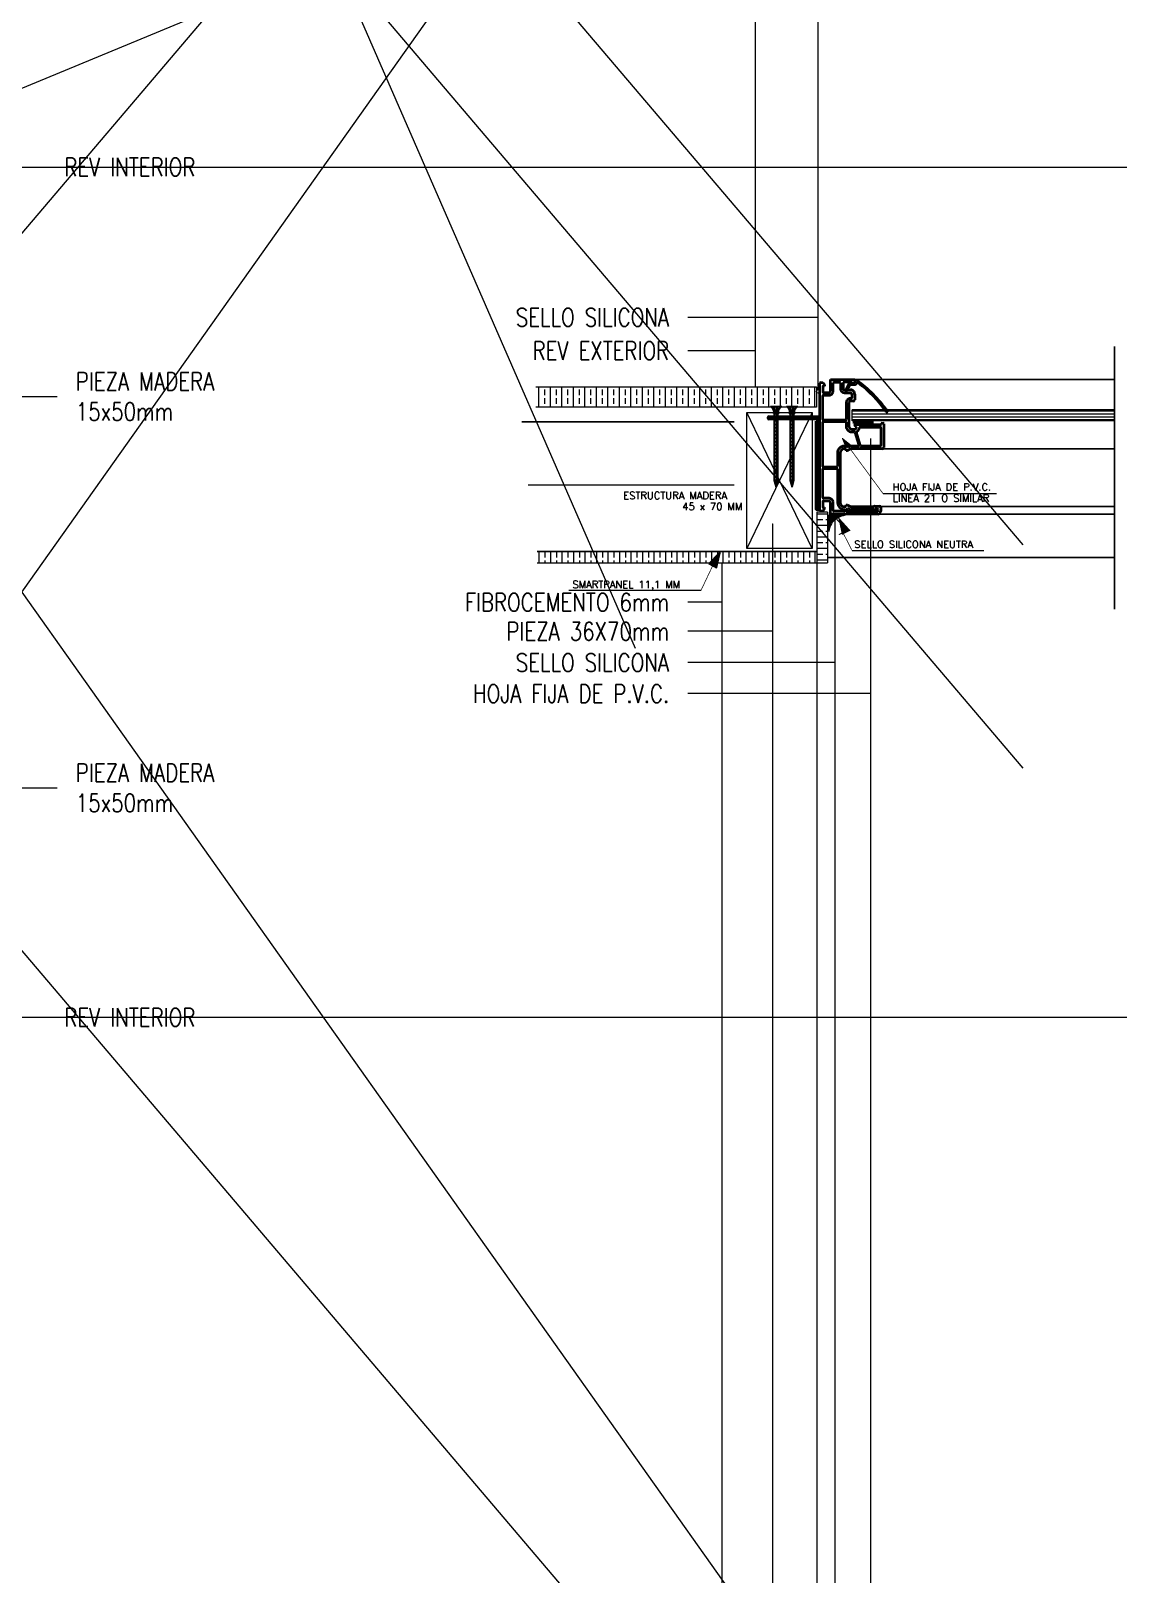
# Model space of a CAD drawing. Header units: metres. Extents: x -2 to 690, y -116 to 73.
# Drawn here: x 183.297 to 183.897, y 31.978 to 32.831 of the extents above; entities that cross this region are included whole.
import ezdxf

# ---------------------------------------------------------------- set-up
doc = ezdxf.new("R2010")
doc.units = ezdxf.units.M
doc.header["$LTSCALE"] = 5
doc.header["$MEASUREMENT"] = 0
doc.layers.get('0').update_dxf_attribs({"color": 30})
for name, color, linetype, lineweight in [('A-ANNO-DIMS', 3, 'Continuous', 18), ('A-ANNO-SYMB', 3, 'Continuous', 18), ('A-ANNO-TEXT', 3, 'Continuous', 18), ('A-DETL-PATT', 8, 'Continuous', 18), ('A-ELEV-MBE1', 7, 'Continuous', 35), ('A-ELEV-MBE2', 4, 'Continuous', 25), ('A-FURN', 8, 'Continuous', 18), ('A-WALL-PATT', 8, 'Continuous', 18), ('A-WALL-STUD', 3, 'Continuous', 18)]:
    doc.layers.add(name, color=color, linetype=linetype, lineweight=lineweight)
doc.styles.add('E-ROMANS', font='romans.shx', dxfattribs={"width": 0.8})
doc.dimstyles.new('E-0100_TICK_12', dxfattribs={"dimscale": 0.001, "dimtxt": 120, "dimasz": 120, "dimexe": 60, "dimexo": 40, "dimgap": 60, "dimtad": 0, "dimzin": 0, "dimdsep": 46, "dimtxsty": 'E-ROMANS', "dimblk": 'OBLIQUE', "dimcen": 60, "dimclrd": 256, "dimclre": 256, "dimclrt": 256, "dimadec": 0, "dimazin": 0, "dimtfac": 1, "dimtmove": 1, "dimatfit": 3, "dimldrblk": 'OPEN90', "dimfxl": 1, "dimtfill": 1, "dimtolj": 1, "dimtzin": 0, "dimlwd": -1, "dimarcsym": 0})

# ---------------------------------------------------------------- blocks, each defined once
blk = doc.blocks.new('_Oblique')
at = {"color": 0, "linetype": 'ByBlock', "lineweight": -2}
blk.add_line((-0.5, -0.5), (0.5, 0.5), dxfattribs=at)

msp = doc.modelspace()

# ---------------------------------------------------------------- hatches: boundary and pattern name
at = {"layer": 'A-DETL-PATT'}
h = msp.add_hatch(dxfattribs=at)
h.set_pattern_fill('BRASS', color=256, scale=0.001, angle=-90.00000000000001, style=0)
h.set_pattern_definition([(270, (160.2285197910804, 603.5420675716263), (0.00635, -2.721777511104992e-18), []), (270, (160.2316947910804, 603.5420675716263), (0.00635, -2.721777511104992e-18), [0.003175, -0.0015875])])
h.paths.add_polyline_path([(183.7306758946586, 32.62282751690274), (183.7306758946586, 32.63384730432902), (183.5763497725606, 32.63384730432913), (183.5763497725606, 32.62282751690274)])
h = msp.add_hatch(dxfattribs=at)
h.set_pattern_fill('LINE', color=256, scale=0.0001, angle=135, style=0)
h.set_pattern_definition([(135, (30.82626316413644, 3.480958203884864), (-0.0002245064030267289, -0.0002245064030267288), [])])
edge = h.paths.add_edge_path()
edge.add_arc((183.7316743367416, 32.634514267299), 0.001200719039218501, 213.7430683685643, 326.2569316344491)
edge.add_line((183.732672778832, 32.63384730432907), (183.732672778832, 32.63150337312525))
edge.add_arc((183.7316743367417, 32.63150337312525), 0.0009984420903776936, 0, 180)
edge.add_line((183.7306758946513, 32.63150337312525), (183.7306758946513, 32.63384730432907))
h = msp.add_hatch(dxfattribs=at)
h.set_pattern_fill('BRASS', color=256, scale=0.001, angle=-1.272221872585407e-14, style=0)
h.set_pattern_definition([(360, (-387.1783718470175, 9.06264763626164), (1.555301434917139e-18, 0.00635), []), (360, (-387.1783718470175, 9.06582263626164), (1.555301434917139e-18, 0.00635), [0.003175, -0.0015875])])
h.paths.add_polyline_path([(183.7368813993238, 32.56480373983997), (183.7308682077063, 32.56480373983997), (183.7308682077062, 32.53688047724919), (183.7368813993238, 32.53688047724919)])
h = msp.add_hatch(dxfattribs=at)
h.set_pattern_fill('LINE', color=256, scale=0.0001, angle=315, style=0)
h.set_pattern_definition([(314.9999999999999, (159.9295417337351, 603.471362907139), (0.000224506403026729, 0.0002245064030267287), [])])
edge = h.paths.add_edge_path()
edge.add_line((183.7375416326907, 32.56319065543861), (183.7375416326907, 32.55412360937991))
edge.add_spline(control_points=[(183.7375416326907, 32.55412360938002), (183.7382707670843, 32.55781817759036), (183.7394780472899, 32.55953356452429), (183.7411616502144, 32.56080067329223)], knot_values=[1, 1, 1, 1, 2, 2, 2, 2], weights=[1, 1, 1, 1], degree=3, periodic=0)
edge.add_spline(control_points=[(183.7411616502144, 32.56080067329223), (183.742986062622, 32.56217375772159), (183.7451590431959, 32.56286239274542), (183.7465685899009, 32.5631906554385)], knot_values=[0, 0, 0, 0, 1, 1, 1, 1], weights=[1, 1, 1, 1], degree=3, periodic=0)
edge.add_line((183.7465685899014, 32.5631906554385), (183.7375416326907, 32.56319065543861))
h = msp.add_hatch(dxfattribs=at)
h.set_pattern_fill('BRASS', color=256, scale=0.001, angle=-90.00000000000001, style=0)
h.set_pattern_definition([(270, (160.228712104128, 603.4523550154657), (0.00635, -2.721777511104992e-18), []), (270, (160.231887104128, 603.4523550154657), (0.00635, -2.721777511104992e-18), [0.003175, -0.0015875])])
h.paths.add_polyline_path([(183.7308682077062, 32.53688047724919), (183.7308682077062, 32.54311496074198), (183.5765420856082, 32.54311496074209), (183.5765420856082, 32.53688047724919)])

# ---------------------------------------------------------------- linework, layer by layer
at = {"layer": 'A-ANNO-DIMS'}
msp.add_circle((183.7316743367417, 32.63150337312525), 0.0009984420903776936, dxfattribs=at)
msp.add_arc((183.7316743367416, 32.63451426729899), 0.001200719039213204, 213.7430683683264, 326.2569316348718, dxfattribs=at)
at = {"layer": 'A-ANNO-SYMB'}
for p, q in [((183.7306758946586, 32.63384730432907), (183.5757703429699, 32.63384730432907)), ((183.7306758946586, 32.63384730432907), (183.7306758946586, 32.62282751690274)), ((183.7306758946586, 32.62282751690274), (183.5757703429699, 32.62282751690274)), ((183.7504073129537, 32.6153108745979), (183.7504073129537, 32.62133066202424)), ((183.8952545673608, 32.62133066202424), (183.7504073129537, 32.62133066202424)), ((183.7504073129537, 32.62133066202424), (183.8952545673608, 32.62133066202424)), ((183.7504073129537, 32.62071620207772), (183.8952545673608, 32.62071620207772)), ((183.7504073129537, 32.61912346666706), (183.8952545673608, 32.61912346666706)), ((183.7504073129537, 32.6153740823551), (183.7504073129537, 32.61866288629736)), ((183.7504073129537, 32.61753073122728), (183.8952545673608, 32.61753073122728)), ((183.7504073129537, 32.61593799581662), (183.8952545673608, 32.61593799581662)), ((183.8952545673608, 32.6153108745979), (183.7504073129537, 32.6153108745979)), ((183.8952545673608, 32.6153108745979), (183.7504073129537, 32.6153108745979)), ((183.7368813993238, 32.56480373983997), (183.7308682077062, 32.56480373983997)), ((183.7308682077062, 32.56480373983997), (183.7308682077062, 32.53688047724919)), ((183.7368813993238, 32.56480373983997), (183.7368813993238, 32.53688047724919)), ((183.7375416326907, 32.55685371690689), (183.7375416326907, 32.5631906554385)), ((183.7375416326907, 32.5631906554385), (183.7438785712223, 32.5631906554385)), ((183.7375416326907, 32.5631906554385), (183.7441334088874, 32.5631906554385)), ((183.7375416326907, 32.55659887925632), (183.7375416326907, 32.5631906554385)), ((183.7375416326907, 32.55412360938002), (183.7375416326907, 32.5631906554385)), ((183.7465685899009, 32.5631906554385), (183.7375416326907, 32.5631906554385)), ((183.7308682077062, 32.54311496074209), (183.5765420856082, 32.54311496074209)), ((183.5765420856082, 32.53688047724919), (183.7368813993238, 32.53688047724919))]:
    msp.add_line(p, q, dxfattribs=at)
msp.add_lwpolyline([(183.5765420856082, 32.54311496074209), (183.7308682077062, 32.54311496074209)], dxfattribs=at)
msp.add_open_spline([(183.7465685899009, 32.5631906554385), (183.7451590431959, 32.56286239274542), (183.742986062622, 32.56217375772159), (183.7411616502144, 32.56080067329223), (183.7394780472899, 32.55953356452429), (183.7382707670843, 32.55781817759036), (183.7375416326907, 32.55412360938002)], degree=3, knots=[0, 0, 0, 0, 1, 1, 1, 2, 2, 2, 2], dxfattribs=at)
at = {"layer": 'A-ELEV-MBE1'}
for p, q in [((183.7384282735591, 32.63812043855925), (183.751857761258, 32.63812043855925)), ((183.7384282735591, 32.63172544440514), (183.7384282735591, 32.63812043855925)), ((183.751857761258, 32.63812043855925), (183.751857761258, 32.63658563996925)), ((183.7519861334229, 32.63743356921388), (183.7519791726889, 32.63609460945501)), ((183.732672778832, 32.60652916750897), (183.732672778832, 32.63607404043925)), ((183.7330564784795, 32.6364577400722), (183.7343349090741, 32.6364577400722)), ((183.7342075774293, 32.63410438225166), (183.7342075774293, 32.63134174477219)), ((183.7342075774293, 32.61599375884308), (183.7342075774293, 32.62903954688719)), ((183.7343349090741, 32.6364577400722), (183.7351028766068, 32.63512758131166)), ((183.7351028766068, 32.63448808188461), (183.7345912770768, 32.63448808188461)), ((183.7345912770768, 32.63095804511014), (183.7376608742641, 32.63095804511014)), ((183.7345912770768, 32.62942324652014), (183.7376608742641, 32.62942324652014)), ((183.7351028766068, 32.63512758131166), (183.7351028766068, 32.63448808188461)), ((183.7399630721564, 32.63172544440514), (183.7399630721564, 32.6362019403072)), ((183.7403467718039, 32.63658563996925), (183.7435442688736, 32.63658563996925)), ((183.7439279685211, 32.6362019403072), (183.7439279685211, 32.63313234312719)), ((183.7454627671184, 32.63581824067425), (183.7454627671184, 32.63313234312719)), ((183.7503229626607, 32.63658563996925), (183.7462301664134, 32.63658563996925)), ((183.7462301664134, 32.63236494383219), (183.7495555633657, 32.63236494383219)), ((183.7462301664134, 32.63083014524219), (183.7495555633657, 32.63083014524219)), ((183.7491462123296, 32.63664999758968), (183.7468884043854, 32.63231421489528)), ((183.7475664881429, 32.63196111075141), (183.7493376458158, 32.63536235431585)), ((183.7496109420688, 32.6366351391238), (183.7491462123296, 32.63664999758968)), ((183.7493376458158, 32.63536235431585), (183.7519744823665, 32.63534864644081)), ((183.7500672000322, 32.63612308499197), (183.7496109420688, 32.6366351391238)), ((183.7519784567128, 32.63611314911888), (183.7500672000322, 32.63612308499197)), ((183.7503229626607, 32.63006274594719), (183.7503229626607, 32.62801634782719)), ((183.751857761258, 32.63006274594719), (183.751857761258, 32.62686524887014)), ((183.7471254655909, 32.62533045028014), (183.7471254655909, 32.61599375884308)), ((183.7486602641882, 32.62533045028014), (183.7486602641882, 32.61228466223603)), ((183.7499392630132, 32.62763264816514), (183.7494276634832, 32.62763264816514)), ((183.751090361963, 32.62609784957514), (183.7494276634832, 32.62609784957514)), ((183.7046627044918, 32.61764824219191), (183.7322890791845, 32.61764824219191)), ((183.7322890791845, 32.61611344357281), (183.7046627044918, 32.61611344357281)), ((183.7321170081712, 32.6150978371201), (183.7305855113671, 32.6150978371201)), ((183.7321170081712, 32.56638843802413), (183.7321170081712, 32.6150978371201)), ((183.7342075774293, 32.59015798249076), (183.7342075774293, 32.61445896022398)), ((183.7467417659434, 32.61561005918103), (183.7345912770768, 32.61561005918103)), ((183.7345912770768, 32.61484265988603), (183.7467417659434, 32.61484265988603)), ((183.7471254655909, 32.61445896022398), (183.7471254655909, 32.61228466223603)), ((183.7515320425889, 32.6153108745979), (183.7615650216328, 32.6153108745979)), ((183.7515320425889, 32.6138074511886), (183.7515320425889, 32.6153108745979)), ((183.7615650216328, 32.6138074511886), (183.7515320425889, 32.6138074511886)), ((183.7515359148172, 32.61463729816516), (183.7518593104258, 32.61482401067534)), ((183.751857761258, 32.61330786129603), (183.7665662477819, 32.61330786129603)), ((183.751857761258, 32.61266836186898), (183.751857761258, 32.61330786129603)), ((183.7527685772955, 32.6117575458533), (183.751857761258, 32.61266836186898)), ((183.7518590779225, 32.61482410348746), (183.752355643687, 32.61453741111237)), ((183.7518592745335, 32.6153108745979), (183.7518592745335, 32.61482425843625)), ((183.7520848402862, 32.6138074511886), (183.7523558760666, 32.61396393375382)), ((183.7523556437452, 32.61396402644952), (183.7526268400623, 32.6138074511886)), ((183.7523558401743, 32.61453756606117), (183.7523558401743, 32.613964181311)), ((183.7523558761248, 32.61453731841667), (183.7528524418892, 32.61482401079176)), ((183.752852209386, 32.61482410337104), (183.7533487751505, 32.61453741099596)), ((183.752852405815, 32.6153108745979), (183.752852405815, 32.61482425843625)), ((183.7530779715751, 32.6138074511886), (183.75334900753, 32.61396393387023)), ((183.7533487752087, 32.6139640263622), (183.7536199713439, 32.6138074511886)), ((183.7533489714558, 32.61453756606117), (183.7533489714558, 32.613964181311)), ((183.7533490075882, 32.61453731853309), (183.7538455733527, 32.61482401090817)), ((183.7538453408495, 32.61482410328373), (183.754341906614, 32.61453741090865)), ((183.7538455371039, 32.6153108745979), (183.7538455371039, 32.61482425843625)), ((183.7540711028567, 32.6138074511886), (183.7543421389935, 32.61396393398665)), ((183.7543419066722, 32.61396402624579), (183.7546131026327, 32.6138074511886)), ((183.7543421027447, 32.61453756606117), (183.7543421027447, 32.613964181311)), ((183.7543421390517, 32.6145373186204), (183.7548387048162, 32.61482401099548)), ((183.7547964115954, 32.61177306270603), (183.7659267483694, 32.61177306270603)), ((183.754838472313, 32.61482410316732), (183.7553350380774, 32.61453741079223)), ((183.7548386683855, 32.6153108745979), (183.7548386683855, 32.61482425843625)), ((183.7550642341455, 32.6138074511886), (183.755335270457, 32.61396393407396)), ((183.7553350381357, 32.61396402615848), (183.7556062339216, 32.6138074511886)), ((183.7553352340335, 32.61453756606117), (183.7553352340335, 32.613964181311)), ((183.7553352705152, 32.61453731873682), (183.7558318362797, 32.6148240111119)), ((183.7558316037764, 32.61482410308), (183.7563281695409, 32.61453741070492)), ((183.7558317996743, 32.6153108745979), (183.7558317996743, 32.61482425843625)), ((183.7560573654271, 32.6138074511886), (183.7563284019205, 32.61396393419037)), ((183.7563281695991, 32.61396402604206), (183.7565993652031, 32.6138074511886)), ((183.7563283653151, 32.61453756606117), (183.7563283653151, 32.613964181311)), ((183.7563284019787, 32.61453731882413), (183.7568249677431, 32.61482401119921)), ((183.7568247352399, 32.61482410296359), (183.7573213010044, 32.6145374105885)), ((183.7568249309559, 32.6153108745979), (183.7568249309559, 32.61482425843625)), ((183.7570504967159, 32.6138074511886), (183.7573215333839, 32.61396393427768)), ((183.7573213010626, 32.61396402592565), (183.757592496492, 32.6138074511886)), ((183.757321496604, 32.61453756606117), (183.757321496604, 32.613964181311)), ((183.7573215334421, 32.61453731894054), (183.7578180992066, 32.61482401131563)), ((183.7578178667034, 32.61482410287628), (183.7583144324679, 32.61453741047209)), ((183.7578180622448, 32.6153108745979), (183.7578180622448, 32.61482425843625)), ((183.7580436279975, 32.6138074511886), (183.7583146648474, 32.6139639343941)), ((183.7583144325261, 32.61396402583834), (183.7585856277736, 32.6138074511886)), ((183.7583146278855, 32.61453756606117), (183.7583146278855, 32.613964181311)), ((183.7583146649056, 32.61453731902785), (183.7588112306701, 32.61482401140294)), ((183.7588109981669, 32.61482410275986), (183.7593075639313, 32.61453741038478)), ((183.7588111935336, 32.6153108745979), (183.7588111935336, 32.61482425843625)), ((183.7590367592864, 32.6138074511886), (183.7593077963109, 32.61396393448141)), ((183.7593075639896, 32.61396402572192), (183.7595787590624, 32.6138074511886)), ((183.7593077591744, 32.61453756606117), (183.7593077591744, 32.613964181311)), ((183.7593077963691, 32.61453731914427), (183.7598043621336, 32.61482401151935)), ((183.7598041296303, 32.61482410264345), (183.7603006953948, 32.61453741026836)), ((183.7598043248152, 32.6153108745979), (183.7598043248152, 32.61482425843625)), ((183.7600298905752, 32.6138074511886), (183.7603009277744, 32.61396393459783)), ((183.760300695453, 32.61396402563461), (183.760571890344, 32.6138074511886)), ((183.7603008904632, 32.61453756606117), (183.7603008904632, 32.613964181311)), ((183.7603009278326, 32.61453731923158), (183.760797493597, 32.61482401160666)), ((183.7607972610938, 32.61482410255613), (183.7612938268583, 32.61453741018105)), ((183.760797456104, 32.6153108745979), (183.760797456104, 32.61482425843625)), ((183.7610230218568, 32.6138074511886), (183.7612940592378, 32.61396393468514)), ((183.7612938269165, 32.61396402551819), (183.7615650216328, 32.6138074511886)), ((183.7612940217448, 32.61453756606117), (183.7612940217448, 32.613964181311)), ((183.761294059296, 32.614537319348), (183.7615688938611, 32.61469599514877)), ((183.7615650216328, 32.6153108745979), (183.7615650216328, 32.6138074511886)), ((183.7665662477819, 32.61330786129603), (183.7665662477819, 32.61356366106103)), ((183.7669499474294, 32.61394736069398), (183.7674615469594, 32.61394736069398)), ((183.7678452466069, 32.61356366106103), (183.7678452466069, 32.60051787301692)), ((183.732672778832, 32.56585700475754), (183.732672778832, 32.60652916750897)), ((183.7501950627782, 32.61074986364603), (183.752113561023, 32.61074986364603)), ((183.7501950627782, 32.60921506505603), (183.7515781967166, 32.60921506505603)), ((183.7519451305132, 32.60894354832036), (183.7541348939419, 32.60178115487125)), ((183.7550059525827, 32.60155678904759), (183.7527559974485, 32.60891606065471)), ((183.7663104480169, 32.61138936304398), (183.7663104480169, 32.60166897194487)), ((183.7423420099738, 32.59770407560192), (183.7423420099738, 32.59015798249076)), ((183.7438768085711, 32.59770407560192), (183.7438768085711, 32.56994980102665)), ((183.7470743056408, 32.60128527231192), (183.7459232066911, 32.60128527231192)), ((183.7470743056408, 32.59975047372192), (183.7459232066911, 32.59975047372192)), ((183.7470743056408, 32.59872727466192), (183.7470743056408, 32.59975047372192)), ((183.7477138050533, 32.59872727466192), (183.7470743056408, 32.59872727466192)), ((183.7494860378145, 32.59975047372192), (183.7477138050533, 32.59872727466192)), ((183.7487186385195, 32.60107964827822), (183.7484524323961, 32.6009259541219)), ((183.753767960138, 32.60128527231192), (183.7494860378145, 32.60128527231192)), ((183.7670778473119, 32.59975047372192), (183.7494860378145, 32.59975047372192)), ((183.7659267483694, 32.60128527231192), (183.7553728863793, 32.60128527231192)), ((183.7342075774293, 32.57289149830959), (183.7342075774293, 32.58862318390076)), ((183.7419583103263, 32.58977428285781), (183.7345912770768, 32.58977428285781)), ((183.7345912770768, 32.58900688356281), (183.7419583103263, 32.58900688356281)), ((183.7423420099738, 32.58862318390076), (183.7423420099738, 32.56994980102665)), ((183.7342075774293, 32.57058930042459), (183.7342075774293, 32.56782666297423)), ((183.7376608742641, 32.57250779867665), (183.7345912770768, 32.57250779867665)), ((183.7376608742641, 32.57097300008665), (183.7345912770768, 32.57097300008665)), ((183.7384282735591, 32.56381060663754), (183.7384282735591, 32.57020560079165)), ((183.7399630721564, 32.56572910488959), (183.7399630721564, 32.57020560079165)), ((183.7305855113671, 32.56638843802413), (183.7321170081712, 32.56638843802413)), ((183.7343349090741, 32.56547330512459), (183.7330564784795, 32.56547330512459)), ((183.7351028766068, 32.56680346388513), (183.7343349090741, 32.56547330512459)), ((183.7345912770768, 32.56744296331218), (183.7351028766068, 32.56744296331218)), ((183.7351028766068, 32.56744296331218), (183.7351028766068, 32.56680346388513)), ((183.764596589587, 32.56381060663754), (183.7384282735591, 32.56381060663754)), ((183.7459232066911, 32.56534540522754), (183.7403467718039, 32.56534540522754)), ((183.7459232066911, 32.56790340287754), (183.7470743056408, 32.56790340287754)), ((183.7463069063458, 32.56598490465459), (183.7463069063458, 32.56572910488959)), ((183.7470743056408, 32.56892660196664), (183.7477138050533, 32.56892660196664)), ((183.7470743056408, 32.56790340287754), (183.7470743056408, 32.56892660196664)), ((183.7470743056408, 32.56602366618373), (183.7470743056408, 32.56572910488959)), ((183.7474580052883, 32.56534540522754), (183.764340789822, 32.56534540522754)), ((183.7477138050533, 32.56892660196664), (183.7494860378145, 32.56790340287754)), ((183.7487186385195, 32.56657422832124), (183.7484524323961, 32.56672792250667)), ((183.7494860378145, 32.56790340287754), (183.7624442357271, 32.56790340287754)), ((183.7624222915772, 32.56636860428754), (183.7494860378145, 32.56636860428754)), ((183.7628059912247, 32.56815920264254), (183.7654918887645, 32.56815920264254)), ((183.764340789822, 32.56662440405254), (183.7633794066576, 32.56662440405254)), ((183.7647244894695, 32.56572910488959), (183.7647244894695, 32.56624070441959)), ((183.7662592880668, 32.56739180334754), (183.7662592880668, 32.56547330512459))]:
    msp.add_line(p, q, dxfattribs=at)
msp.add_lwpolyline([(183.7305855113671, 32.6150978371201), (183.7321170081712, 32.6150978371201), (183.7321170081712, 32.56638843802413), (183.7305855113671, 32.56638843802413)], close=True, dxfattribs=at)
for centre, radius, start, end in [((183.7526227396484, 32.63705633389802), 0.0007399824082147199, 46.53131457640439, 149.4748936001038), ((183.7106102248477, 32.57882901551987), 0.0725350665187739, 35.24662274404069, 54.11069292769847), ((183.7330564784723, 32.63607404043197), 0.0003836996402242221, 89.99999891352171, 179.9999989135201), ((183.7345912770695, 32.63410438224438), 0.0003836996402242221, 89.99999891352171, 179.9999989135201), ((183.7345912770841, 32.63134174476492), 0.0003836996547761374, 179.9999989135201, 269.9999989135217), ((183.7345912770695, 32.62903954687992), 0.0003836996402242221, 89.99999891352171, 179.9999989135201), ((183.7376608742641, 32.63172544440514), 0.0007673992950003594, 270, 0), ((183.7376608742677, 32.63172544440878), 0.002302197888639057, 269.9999999094585, 359.9999999094601), ((183.7403467718111, 32.63620194031447), 0.0003836996547761374, 90.00000108647829, 180.0000010864782), ((183.7435442688664, 32.63620194031447), 0.0003836996547761374, 359.9999989135201, 89.99999891352171), ((183.7462301664098, 32.63313234313083), 0.002302197888639057, 180.0000000905398, 270.0000000905414), ((183.7462301664134, 32.63581824067425), 0.0007673992950003594, 90, 180), ((183.7462301664134, 32.63313234312719), 0.0007673992950003594, 180, 270), ((183.7472274462641, 32.63213766282335), 0.0003822564972080529, 152.4922832876659, 332.4922832888534), ((183.7495555633693, 32.63006274594355), 0.002302197888639057, 9.053985778416132e-08, 90.0000000905415), ((183.7495555633657, 32.63006274594719), 0.0007673992950003594, 0, 90), ((183.7510903619593, 32.63658563996925), 0.0007673992986383382, 180, 0), ((183.7519784567038, 32.63611314911382), 0.0007645130034339479, 269.7021453160528, 322.3017226704179), ((183.7537741484529, 32.63472536700196), 0.001504946854784606, 89.15070512409542, 142.3017211739953), ((183.7105952978982, 32.57881164357494), 0.07185558241816586, 35.26852099358234, 53.04253224821199), ((183.7494276634796, 32.6253304502765), 0.002302197888639057, 89.99999990945851, 179.9999999094601), ((183.7494276634832, 32.62533045028014), 0.0007673992950003594, 90, 180), ((183.7499392630059, 32.62801634781992), 0.0003836996547761374, 270.0000010864783, 1.086478293409936e-06), ((183.751090361963, 32.62686524887014), 0.0007673992950003594, 270, 0), ((183.7695497041932, 32.6205032536023), 0.000351154273345354, 215.0251171712706, 38.63129094923863), ((183.7046627044918, 32.61688084288236), 0.0007673993095522746, 90, 270), ((183.7322890791918, 32.61803194183214), 0.0003836996402242221, 269.9999989135217, 359.9999989135201), ((183.7322890791918, 32.61572974393258), 0.0003836996402242221, 1.086478293409936e-06, 90.00000108647829), ((183.7345912770841, 32.61599375883581), 0.0003836996547761374, 179.9999989135201, 269.9999989135217), ((183.7345912770841, 32.61445896023125), 0.0003836996547761374, 90.00000108647829, 180.0000010864782), ((183.7467417659362, 32.61599375883581), 0.0003836996547761374, 270.0000010864783, 1.086478293409936e-06), ((183.7467417659362, 32.61445896023125), 0.0003836996547761374, 359.9999989135201, 89.99999891352171), ((183.7501950627746, 32.61228466223967), 0.003069597183639416, 180.0000000679045, 270.0000000679061), ((183.7501950627782, 32.61228466223603), 0.001534798590000719, 180, 270), ((183.7524972606391, 32.61148622922133), 0.0003836996779244106, 1.91978302751371, 44.99999741595065), ((183.7547964116038, 32.61138936305421), 0.0003836996518202796, 90.00000124908169, 177.2705986127864), ((183.7659267483621, 32.61138936305125), 0.0003836996547761374, 359.9999989135201, 89.99999891352171), ((183.7669499474221, 32.61356366105375), 0.0003836996402242221, 89.99999891352171, 179.9999989135201), ((183.7674615469666, 32.61356366105375), 0.0003836996402242221, 1.086478293409936e-06, 90.00000108647829), ((183.7515781967104, 32.6088313654052), 0.0003836996508240307, 16.99999908580284, 89.99999908593485), ((183.7521135610333, 32.61151726293051), 0.0007673992844772215, 269.9999992295701, 358.6425375583244), ((183.7531229312474, 32.60902824357348), 0.0003836996482482219, 112.0739947448678, 196.9999997700778), ((183.752113561021, 32.61151726292946), 0.002302197894165214, 292.073994962535, 357.2705973514903), ((183.7459232066874, 32.59770407559828), 0.003581196713639656, 89.9999999417929, 179.9999999417961), ((183.7459232066911, 32.59770407560192), 0.002046398120000958, 90, 180), ((183.7470743056399, 32.59975047371743), 0.001534798594482824, 51.80526274278795, 89.99999996644755), ((183.7482605825647, 32.60125824775952), 0.0003836996474329443, 231.8052641076904, 300.0000013323294), ((183.7494860378374, 32.59975047371572), 0.001534798596196651, 90.00000085922568, 120.0000008585898), ((183.7537679601442, 32.60166897195757), 0.0003836996456616504, 269.9999990893871, 16.99999908956944), ((183.7553728863855, 32.60166897196275), 0.0003836996508240307, 196.9999990858029, 269.9999990859349), ((183.7659267483766, 32.60166897195214), 0.0003836996402242221, 269.9999989135217, 359.9999989135201), ((183.7670778473119, 32.60051787301692), 0.0007673992950003594, 270, 0), ((183.7345912770695, 32.59015798249803), 0.0003836996402242221, 180.0000010864782, 270.0000010864783), ((183.7345912770841, 32.58862318390803), 0.0003836996547761374, 90.00000108647829, 180.0000010864782), ((183.7419583103336, 32.59015798249803), 0.0003836996402242221, 269.9999989135217, 359.9999989135201), ((183.741958310319, 32.58862318390803), 0.0003836996547761374, 359.9999989135201, 89.99999891352171), ((183.7345912770695, 32.57289149831687), 0.0003836996402242221, 180.0000010864782, 270.0000010864783), ((183.7345912770841, 32.57058930043187), 0.0003836996547761374, 90.00000108647829, 180.0000010864782), ((183.7376608742677, 32.57020560078801), 0.002302197888639057, 9.053985778416132e-08, 90.0000000905415), ((183.7376608742641, 32.57020560079165), 0.0007673992950003594, 0, 90), ((183.745923206702, 32.56994980101573), 0.003581196728191571, 179.9999998253869, 269.9999998253852), ((183.7459232067056, 32.56994980101209), 0.002046398134552874, 179.9999995925698, 269.9999995925698), ((183.7330564784723, 32.56585700476482), 0.0003836996402242221, 180.0000010864782, 270.0000010864783), ((183.7345912770841, 32.56782666296696), 0.0003836996547761374, 179.9999989135201, 269.9999989135217), ((183.7403467718111, 32.56572910488232), 0.0003836996547761374, 179.9999989135201, 269.9999989135217), ((183.745923206702, 32.56598490464368), 0.000383699643862201, 1.6297190685589e-06, 90.0000016297207), ((183.7459232066874, 32.56572910488595), 0.0003836996584141161, 270.0000005432424, 5.432391467049679e-07), ((183.7474580052823, 32.5660236661818), 0.0003836996415097226, 101.5369587458132, 179.9999997135258), ((183.7474580052956, 32.56572910488232), 0.0003836996547761374, 179.9999989135201, 269.9999989135217), ((183.7470743056386, 32.56790340289013), 0.001534798601725383, 281.5369589198204, 308.1947371105527), ((183.7482605825861, 32.56639562885446), 0.0003836996492858909, 60.00000253381458, 128.1947397587431), ((183.7494860378374, 32.56790340288371), 0.001534798596179069, 239.9999991412448, 269.9999991409762), ((183.7624222915446, 32.56790340288646), 0.00153479859892336, 270.0000012174508, 299.9264360842617), ((183.7628059912244, 32.56777550299456), 0.0003836996479691379, 89.9999999503976, 160.5287793160014), ((183.7633794066249, 32.56624070441374), 0.0003836996388066907, 89.99999511933187, 119.9264299869386), ((183.7643407898293, 32.56624070441232), 0.0003836996402242221, 1.086478293409936e-06, 90.00000108647829), ((183.7643407898147, 32.56572910488232), 0.0003836996547761374, 270.0000010864783, 1.086478293409936e-06), ((183.7645965895834, 32.56547330512095), 0.001662698483414715, 270.0000001253641, 1.253625042140702e-07), ((183.7654918887681, 32.5673918033439), 0.0007673992986383382, 2.71619573352484e-07, 90.00000027161795)]:
    msp.add_arc(centre, radius, start, end, dxfattribs=at)
at = {"layer": 'A-ELEV-MBE2'}
for p, q in [((183.8952545673608, 32.6562997773921), (183.8952545673608, 32.51127884552026)), ((183.751857761258, 32.63812043855925), (183.8952545673608, 32.63812043855925)), ((183.7116000062167, 32.623125396441), (183.7053173912143, 32.623125396441)), ((183.7084552177264, 32.61936302931773), (183.7084552177264, 32.623125396441)), ((183.7084586987119, 32.62036831147763), (183.7084586987119, 32.58234408736954)), ((183.7204101854157, 32.623125396441), (183.7141275704132, 32.623125396441)), ((183.7172653969253, 32.61936302931773), (183.7172653969253, 32.623125396441)), ((183.7172688779108, 32.62036831147763), (183.7172688779108, 32.58234408736954)), ((183.6852332868155, 32.61480547203011), (183.5681554358962, 32.61480547203011)), ((183.7099923381182, 32.61936302931773), (183.7069250593129, 32.61936302931773)), ((183.7074554008075, 32.61936302931773), (183.7074554008075, 32.58234408736954)), ((183.7074554008075, 32.61773682895492), (183.7094619966163, 32.61573023314615)), ((183.7074554008075, 32.61581320612951), (183.7094619966163, 32.61380661032073)), ((183.7074554008075, 32.61388958330409), (183.7094619966163, 32.61188298749531)), ((183.7074554008075, 32.61196596047868), (183.7094619966163, 32.6099593646699)), ((183.7077528232847, 32.61936302931773), (183.7094619966163, 32.61765385597156)), ((183.7094619966163, 32.61936302931773), (183.7094619966163, 32.58234408736954)), ((183.7188025173171, 32.61936302931773), (183.7157352385118, 32.61936302931773)), ((183.7162655800064, 32.61936302931773), (183.7162655800064, 32.58234408736954)), ((183.7162655800064, 32.61773682895492), (183.7182721758152, 32.61573023314615)), ((183.7162655800064, 32.61581320612951), (183.7182721758152, 32.61380661032073)), ((183.7162655800064, 32.61388958330409), (183.7182721758152, 32.61188298749531)), ((183.7162655800064, 32.61196596047868), (183.7182721758152, 32.6099593646699)), ((183.7165630024909, 32.61936302931773), (183.7182721758152, 32.61765385597156)), ((183.7182721758152, 32.61936302931773), (183.7182721758152, 32.58234408736954)), ((183.7074554008075, 32.61004233765326), (183.7094619966163, 32.60803574184448)), ((183.7074554008075, 32.60811871482785), (183.7094619966163, 32.60611211901907)), ((183.7074554008075, 32.60619509200243), (183.7094619966163, 32.60418849619365)), ((183.7074554008075, 32.60427146917701), (183.7094619966163, 32.60226487336823)), ((183.7162655800064, 32.61004233765326), (183.7182721758152, 32.60803574184448)), ((183.7162655800064, 32.60811871482785), (183.7182721758152, 32.60611211901907)), ((183.7162655800064, 32.60619509200243), (183.7182721758152, 32.60418849619365)), ((183.7162655800064, 32.60427146917701), (183.7182721758152, 32.60226487336823)), ((183.7074554008075, 32.6023478463516), (183.7094619966163, 32.60034125054282)), ((183.7074554008075, 32.60042422352618), (183.7094619966163, 32.5984176277174)), ((183.7074554008075, 32.59850060070077), (183.7094619966163, 32.59649400489199)), ((183.7074554008075, 32.59657697787535), (183.7094619966163, 32.59457038206657)), ((183.7074554008075, 32.59465335504994), (183.7094619966163, 32.59264675924116)), ((183.7162655800064, 32.6023478463516), (183.7182721758152, 32.60034125054282)), ((183.7162655800064, 32.60042422352618), (183.7182721758152, 32.5984176277174)), ((183.7162655800064, 32.59850060070077), (183.7182721758152, 32.59649400489199)), ((183.7162655800064, 32.59657697787535), (183.7182721758152, 32.59457038206657)), ((183.7162655800064, 32.59465335504994), (183.7182721758152, 32.59264675924116)), ((183.7670778473119, 32.59975047372192), (183.8952545673608, 32.59975047372192)), ((183.7074554008075, 32.59272973222452), (183.7094619966163, 32.59072313641574)), ((183.7074554008075, 32.5908061093991), (183.7094619966163, 32.58879951359032)), ((183.7074554008075, 32.58888248657369), (183.7094619966163, 32.58687589076491)), ((183.7074554008075, 32.58695886374827), (183.7094619966163, 32.58495226793949)), ((183.7162655800064, 32.59272973222452), (183.7182721758152, 32.59072313641574)), ((183.7162655800064, 32.5908061093991), (183.7182721758152, 32.58879951359032)), ((183.7162655800064, 32.58888248657369), (183.7182721758152, 32.58687589076491)), ((183.7162655800064, 32.58695886374827), (183.7182721758152, 32.58495226793949)), ((183.7074554008075, 32.58503524092286), (183.7094619966163, 32.58302864511408)), ((183.7074554008075, 32.58311161806834), (183.7092020929202, 32.58136492598479)), ((183.7084586987119, 32.57856426202253), (183.7074554008075, 32.58234408736954)), ((183.7078731545778, 32.58077024147989), (183.7087985978294, 32.57984479822827)), ((183.7094619966163, 32.58234408736954), (183.7084586987119, 32.57856426202253)), ((183.7084586987119, 32.58234408736954), (183.7084586987119, 32.57856426202253)), ((183.7162655800064, 32.58503524092286), (183.7182721758152, 32.58302864511408)), ((183.7162655800064, 32.58311161806834), (183.7180122721191, 32.58136492598479)), ((183.7172688779108, 32.57856426202253), (183.7162655800064, 32.58234408736954)), ((183.7166833337767, 32.58077024147989), (183.7176087770283, 32.57984479822827)), ((183.7182721758152, 32.58234408736954), (183.7172688779108, 32.57856426202253)), ((183.7172688779108, 32.58234408736954), (183.7172688779108, 32.57856426202253)), ((183.764596589587, 32.56381060663754), (183.8952545673608, 32.56381060663754)), ((183.7660020414849, 32.56796507980236), (183.8952545673608, 32.56796507980236)), ((183.7368813993238, 32.53983367956736), (183.8952545673608, 32.53983367956736))]:
    msp.add_line(p, q, dxfattribs=at)
for centre, radius, start, end in [((183.7041694563896, 32.62041021756423), 0.00294787223175363, 339.1921345667576, 67.08212486123323), ((183.6901598784431, 32.61873378879063), 0.01765874498357076, 2.042073799537563, 14.4001887741602), ((183.7267505570098, 32.61873378879063), 0.01765874498357087, 165.5998112258398, 177.9579262004625), ((183.7127479410415, 32.62041021756423), 0.002947872231757195, 112.9178751388516, 200.8078654331728), ((183.7129796355885, 32.62041021756423), 0.00294787223175363, 339.1921345667576, 67.08212486123323), ((183.698970057642, 32.61873378879063), 0.01765874498357076, 2.042073799537563, 14.4001887741602), ((183.7355607362087, 32.61873378879063), 0.01765874498357087, 165.5998112258398, 177.9579262004625), ((183.7215581202404, 32.62041021756423), 0.002947872231757195, 112.9178751388516, 200.8078654331728)]:
    msp.add_arc(centre, radius, start, end, dxfattribs=at)
at = {"layer": 'A-FURN'}
for p, q in [((183.830174677453, 32.57501078927218), (183.7675604361437, 32.57501078927218)), ((183.8231971220673, 32.54355911916847), (183.7504655662422, 32.54355911916847)), ((183.666959650963, 32.52158812039671), (183.593944416062, 32.52158812039671))]:
    msp.add_line(p, q, dxfattribs=at)
for points, const_width in [([(183.7449309907613, 32.60577847209553), (183.7494711071755, 32.60214560882731)], 0.0004013191997502997), ([(183.7449309907613, 32.60577847209553), (183.7470464143627, 32.60036226219237)], 0.0004013191997502997), ([(183.7494711071755, 32.60214560882731), (183.7470464143627, 32.60036226219237)], 0.0004013191997502997), ([(183.7482587607691, 32.60125393550985), (183.7675604379571, 32.57501079238484)], 0.0004013191997502997), ([(183.7410468142893, 32.56190383655906), (183.7475536994405, 32.55472204804401)], 0.0006019788145757545), ([(183.7430468142893, 32.56190383655906), (183.7450910461963, 32.55243078305347)], 0.0006019788145757545), ([(183.7475536994405, 32.55472204804401), (183.7430910461963, 32.55243078305347)], 0.0006019788145757545), ([(183.7504655662422, 32.54355911916847), (183.7453223728184, 32.55357641554875)], 0.0004013191997502997), ([(183.6778207471005, 32.54337154329315), (183.6711726409254, 32.53632027917912)], 0.0006019788145757545), ([(183.6778207471005, 32.54337154329315), (183.6755889519824, 32.53394091671527)], 0.0006019788145757545), ([(183.6733807964539, 32.53513059794719), (183.666959650963, 32.52158812039671)], 0.0004013191997502997), ([(183.6755889519824, 32.53394091671527), (183.6711726409254, 32.53632027917912)], 0.0006019788145757545)]:
    msp.add_lwpolyline(points, dxfattribs=dict(at, const_width=const_width))
for points in [[(183.7449309907613, 32.60577847209553), (183.7494711071755, 32.60214560882731), (183.7470464143627, 32.60036226219237)], [(183.7430468142893, 32.56190383655906), (183.7495536994405, 32.55472204804401), (183.7450910461963, 32.55243078305347)], [(183.6778207471005, 32.54337154329315), (183.6755889519824, 32.53394091671527), (183.6711726409254, 32.53632027917912)]]:
    msp.add_solid(points, dxfattribs=at)
at = {"layer": 'A-WALL-PATT', "ltscale": 0.075}
msp.add_line((183.6853816925057, 32.57980547203015), (183.5716422322833, 32.57980547203007), dxfattribs=at)
at = {"layer": 'A-WALL-STUD'}
for p, q in [((183.7283816925057, 32.54480547203016), (183.6923816925057, 32.61980547203015)), ((183.7283816925057, 32.61980547203015), (183.6923816925057, 32.54480547203016))]:
    msp.add_line(p, q, dxfattribs=at)
msp.add_lwpolyline([(183.7283816925057, 32.54480547203016), (183.6923816925057, 32.54480547203016), (183.6923816925057, 32.61980547203015), (183.7283816925057, 32.61980547203015), (183.7283816925057, 32.54480547203016)], dxfattribs=at)

# ---------------------------------------------------------------- texts
at = {"layer": 'A-ANNO-TEXT', "style": 'E-ROMANS'}
for s, height, p in [('HOJA FIJA DE P.V.C.', 0.00401319161671219, (183.7728150809883, 32.57674781668661)), ('ESTRUCTURA MADERA', 0.00401319161671219, (183.6240775418716, 32.57204654813516)), ('45 x 70 MM', 0.00401319161671219, (183.6566380666586, 32.56599833182069)), ('LINEA 21 O SIMILAR', 0.00401319161671219, (183.7728150809883, 32.57059377329896)), ('SELLO SILICONA NEUTRA', 0.00401319161671219, (183.7516278717546, 32.54508697299114)), ('SMARTPANEL 11,1 MM', 0.004013191792788424, (183.596009579799, 32.52294428390949))]:
    msp.add_text(s, height=height, dxfattribs=at).set_placement(p)
at = {"layer": 'A-ANNO-TEXT', "char_height": 0.01, "style": 'E-ROMANS'}
for s, insert, attachment_point in [('REV INTERIOR', (183.3154757714262, 32.75543224348447), 4), ('SELLO SILICONA', (183.6494376103209, 32.67242523091766), 6), ('REV EXTERIOR', (183.6494376103209, 32.65405134418341), 6), ('PIEZA MADERA\\P15x50mm', (183.3218733339759, 32.62872483800692), 4), ('FIBROCEMENTO 6mm', (183.6494376103209, 32.51509504571313), 6), ('PIEZA 36X70mm', (183.6494376103209, 32.49905117483713), 6), ('SELLO SILICONA', (183.6494376103209, 32.48181974257372), 6), ('HOJA FIJA DE P.V.C.', (183.6494376103209, 32.46465624387668), 6), ('PIEZA MADERA\\P15x50mm', (183.3218733339759, 32.41263565395436), 4), ('REV INTERIOR', (183.3154757714262, 32.2859282484768), 4)]:
    msp.add_mtext(s, dxfattribs=dict(at, insert=insert, attachment_point=attachment_point))

# ---------------------------------------------------------------- leaders
at = {"layer": 'A-ANNO-TEXT', "annotation_type": 0, "has_hookline": 1, "hookline_direction": 1}
for points in [[(183.6971680598271, 32.63384730432907), (183.6971680598271, 32.65401694727503), (183.6597689427294, 32.65401694727503)], [(183.7316743367417, 32.63331354825977), (183.7316743367416, 32.67239083400928), (183.6597689427294, 32.67239083400928)], [(183.7773182940358, 33.0000455256972), (183.7580962753233, 32.9920741311958), (183.690717789953, 32.9920741311958)], [(183.7605978423538, 32.60550806780969), (183.7605978423538, 32.46469064078506), (183.6597689427294, 32.46469064078506)], [(183.7408995051625, 32.56059643571152), (183.7408995051625, 32.4818541394821), (183.6597689427294, 32.4818541394821)], [(183.7063747124196, 32.55840134918729), (183.7063747124196, 32.4990855717455), (183.6597689427294, 32.4990855717455)], [(183.7308682077062, 32.53688047724919), (183.7308682077062, 32.4818541394821), (183.6597689427294, 32.4818541394821)], [(183.6784685012782, 32.53680628986245), (183.6784685012782, 32.51512944262151), (183.6597689427294, 32.51512944262151)]]:
    msp.add_leader(points, dimstyle='E-0100_TICK_12', override={"dimasz": 0.05, "dimtad": 0, "dimldrblk": 'Open90'}, dxfattribs=at)
for points, horizontal_direction in [([(183.2309565535227, 33.40647977545936), (183.2590011866198, 33.34214634003777), (183.3116676838966, 33.34214634003777)], (-1, 0, 0)), ([(183.1969363848805, 32.60696252949637), (183.2154124938116, 32.62869044109854), (183.3115420015675, 32.62869044109854)], (-1, 0, 0)), ([(183.1969363848805, 33.30860447896799), (183.2154124938116, 33.28687656736582), (183.3115420015675, 33.28687656736582)], (-1, 0, 0)), ([(183.2028723483923, 32.39498005901671), (183.2154124938116, 32.41267005086274), (183.3115420015675, 32.41267005086274)], (-1, 0, 0)), ([(183.1969363848805, 33.18537056851142), (183.2154124938116, 33.16364265690925), (183.3115420015675, 33.16364265690925)], (-1, 0, 0)), ([(183.8764167778161, 33.00355070453731), (183.9231368280585, 32.9765103651367), (183.9758033253352, 32.9765103651367)], (-1, 0, 0)), ([(184.7325323094922, 32.88664758499621), (184.7325323094922, 32.86357558259254), (184.6724610114571, 32.86357558259257)], (1, -1.178974613411218e-12, 0)), ([(184.8161489097167, 32.87664758499621), (184.8161489097167, 32.81957558259248), (184.6724610114571, 32.81957558259257)], (1, -1.178974613411218e-12, 0)), ([(184.79491046709, 32.87414758499621), (184.79491046709, 32.84157558259238), (184.6724610114571, 32.84157558259256)], (1, -1.178974613411218e-12, 0)), ([(183.2122811363775, 32.75543224348448), (183.2590011866198, 32.75543224348448), (183.3154757714262, 32.75543224348447)], (-1, 0, 0)), ([(183.2028723483923, 32.64638043294457), (183.2154124938116, 32.62869044109854), (183.3115420015675, 32.62869044109854)], (-1, 0, 0)), ([(183.1969363848805, 32.43439796246491), (183.2154124938116, 32.41267005086274), (183.3115420015675, 32.41267005086274)], (-1, 0, 0)), ([(183.2122811363775, 32.2859282484768), (183.2590011866198, 32.2859282484768), (183.3154757714262, 32.2859282484768)], (-1, 0, 0))]:
    msp.add_leader(points, dimstyle='E-0100_TICK_12', override={"dimasz": 0.05, "dimtad": 0, "dimldrblk": 'Open90'}, dxfattribs=dict(at, horizontal_direction=horizontal_direction))

doc.saveas('drawing.dxf')
